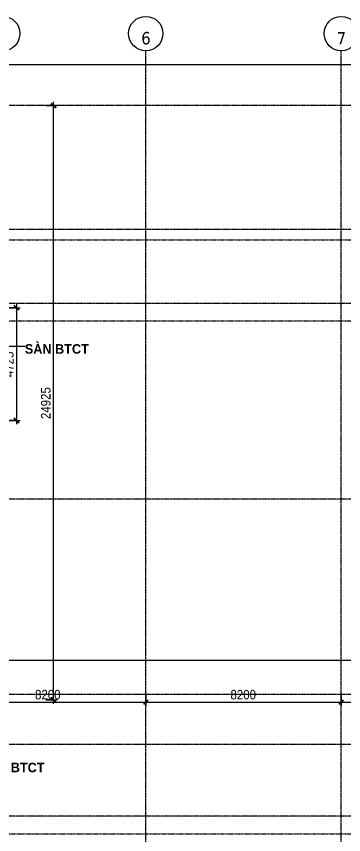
# Model space of a CAD drawing. Header units: millimetres. Extents: x 962 to 239635, y -15958 to 82755.
# Drawn here: x 117272 to 131004, y 47660 to 81982 of the extents above; entities that cross this region are included whole.
import ezdxf

# ---------------------------------------------------------------- set-up
doc = ezdxf.new("R2010")
doc.units = ezdxf.units.MM
doc.linetypes.add('Dash Dot 3_16_', pattern=[7.9375, 4.7625, -1.5875, 0, -1.5875])
doc.linetypes.add('Grid Line', pattern=[22.225, 12.7, -3.175, 3.175, -3.175])
for name, color, linetype, lineweight in [('A-ANNO-DIMS', 211, 'Continuous', 9), ('A-ANNO-DIMS-160', 211, 'Continuous', 9), ('G-ANNO-SYMB-1', 111, 'Dash Dot 3_16_', 18), ('G-ANNO-TEXT-1', 7, 'Continuous', 9), ('G-ANNO-TEXT-3', 250, 'Continuous', 9), ('S-GRID-1', 1, 'Grid Line', 9), ('S-GRID-IDEN', 1, 'Continuous', 9)]:
    doc.layers.add(name, color=color, linetype=linetype, lineweight=lineweight)
doc.styles.add('Arial_B_5', font='arialbd_0.ttf', dxfattribs={"width": 0.95, "height": 400})
doc.styles.add('Tahoma_B', font='tahomabd_0.ttf', dxfattribs={"height": 520})
doc.styles.add('UTM Avo', font='UTM Avo.ttf', dxfattribs={"width": 0.9, "height": 400})
doc.dimstyles.new('1_Dim_chi_tiet_2_5', dxfattribs={"dimscale": 304.8, "dimtxt": 399.720379, "dimasz": 0.629921, "dimexe": 0.524934, "dimexo": 0.0625, "dimgap": 0.052493, "dimtad": 1, "dimdec": 0, "dimrnd": 5, "dimzin": 0, "dimdsep": 46, "dimtxsty": 'UTM Avo', "dimblk1": 'OBLIQUE', "dimblk2": 'OBLIQUE', "dimsah": 1, "dimcen": 0.09, "dimdle": 0.524934, "dimazin": 0, "dimtfac": 1, "dimtdec": 4, "dimtix": 1, "dimtmove": 0, "dimatfit": 3, "dimfxl": 1.049869, "dimfxlon": 1, "dimtvp": 1, "dimtolj": 1, "dimtzin": 0, "dimarcsym": 2})
doc.dimstyles.new('1_Dim_chi_tiet_2_5_1', dxfattribs={"dimscale": 304.8, "dimtxt": 399.720379, "dimasz": 0.629921, "dimexe": 0.524934, "dimexo": 0.0625, "dimgap": 0.052493, "dimtad": 1, "dimdec": 0, "dimrnd": 5, "dimzin": 0, "dimdsep": 46, "dimtxsty": 'UTM Avo', "dimblk1": 'OBLIQUE', "dimblk2": 'OBLIQUE', "dimsah": 1, "dimcen": 0.09, "dimdle": 0.524934, "dimazin": 0, "dimtfac": 1, "dimtdec": 4, "dimtix": 1, "dimtmove": 0, "dimatfit": 3, "dimfxl": 1.049869, "dimfxlon": 1, "dimtvp": 1, "dimtolj": 1, "dimtzin": 0, "dimarcsym": 2})

# ---------------------------------------------------------------- blocks, each defined once
blk = doc.blocks.new('Grid - M_Grid Head - Circle-353313-TKCS_MB TẦNG 2')
at = {"layer": 'S-GRID-IDEN'}
blk.add_circle((0, 0), 4.5, dxfattribs=at)
blk = doc.blocks.new('DIMBLOCK29-TKCS_MB TẦNG 2')
at = {"layer": 'A-ANNO-DIMS-160'}
for p, q in [((116703, 80280), (116703, 79800)), ((116703, 79960), (116703, 80280)), ((167703, 80280), (167703, 79800)), ((167703, 79960), (167703, 80280)), ((116543, 79960), (167863, 79960))]:
    blk.add_line(p, q, dxfattribs=at)
at = {"layer": 'A-ANNO-DIMS-160', "lineweight": 25}
for p, q in [((116703, 79960), (116799, 80056)), ((167703, 79960), (167799, 80056)), ((116703, 79960), (116607, 79864)), ((167703, 79960), (167607, 79864))]:
    blk.add_line(p, q, dxfattribs=at)
at = {"layer": 'A-ANNO-DIMS-160', "color": 0, "insert": (141519, 80480), "char_height": 400, "width": 1643.29, "attachment_point": 1, "line_spacing_factor": 1.110334, "style": 'UTM Avo'}
blk.add_mtext('51000', dxfattribs=at)
blk = doc.blocks.new('_Oblique')
at = {"color": 0, "linetype": 'ByBlock', "lineweight": -2}
blk.add_line((-0.5, -0.5), (0.5, 0.5), dxfattribs=at)
blk = doc.blocks.new('DIMBLOCK42-TKCS_MB TẦNG 2')
at = {"layer": 'A-ANNO-DIMS-160', "lineweight": 25}
for p, q in [((118826, 78237), (118730, 78333)), ((118826, 78237), (118922, 78141)), ((118826, 53312), (118730, 53408)), ((118826, 53312), (118922, 53216))]:
    blk.add_line(p, q, dxfattribs=at)
at = {"layer": 'A-ANNO-DIMS-160'}
for p, q in [((118826, 53152), (118826, 78397)), ((118506, 78237), (118986, 78237)), ((118826, 78237), (118506, 78237)), ((118506, 53312), (118986, 53312)), ((118826, 53312), (118506, 53312))]:
    blk.add_line(p, q, dxfattribs=at)
at = {"layer": 'A-ANNO-DIMS-160', "color": 0, "insert": (118306, 65090), "char_height": 400, "width": 1643.29, "attachment_point": 1, "rotation": 90, "line_spacing_factor": 1.110334, "style": 'UTM Avo'}
blk.add_mtext('24925', dxfattribs=at)
blk = doc.blocks.new('DIMBLOCK43-TKCS_MB TẦNG 2')
at = {"layer": 'A-ANNO-DIMS-160'}
for p, q in [((110603, 55305), (110603, 54825)), ((110603, 54985), (110603, 55305)), ((173804, 55305), (173804, 54825)), ((173804, 54985), (173804, 55305)), ((110443, 54985), (173964, 54985))]:
    blk.add_line(p, q, dxfattribs=at)
at = {"layer": 'A-ANNO-DIMS-160', "lineweight": 25}
for p, q in [((110603, 54985), (110507, 54889)), ((110603, 54985), (110699, 55081)), ((173804, 54985), (173708, 54889)), ((173804, 54985), (173900, 55081))]:
    blk.add_line(p, q, dxfattribs=at)
at = {"layer": 'A-ANNO-DIMS-160', "color": 0, "insert": (141519, 55504), "char_height": 400, "width": 1643.29, "attachment_point": 1, "line_spacing_factor": 1.110334, "style": 'UTM Avo'}
blk.add_mtext('63200', dxfattribs=at)
blk = doc.blocks.new('DIMBLOCK71-TKCS_MB TẦNG 2')
at = {"layer": 'A-ANNO-DIMS-160', "lineweight": 25}
for p, q in [((114503, 53212), (114407, 53116)), ((114503, 53212), (114599, 53308)), ((122703, 53212), (122607, 53116)), ((122703, 53212), (122799, 53308))]:
    blk.add_line(p, q, dxfattribs=at)
at = {"layer": 'A-ANNO-DIMS-160'}
for p, q in [((114503, 53532), (114503, 53052)), ((114503, 53212), (114503, 53532)), ((114503, 53212), (122703, 53212)), ((122703, 53532), (122703, 53052)), ((122703, 53212), (122703, 53532))]:
    blk.add_line(p, q, dxfattribs=at)
at = {"layer": 'A-ANNO-DIMS-160', "color": 0, "insert": (118056, 53732), "char_height": 400, "width": 1314.64, "attachment_point": 1, "line_spacing_factor": 1.110334, "style": 'UTM Avo'}
blk.add_mtext('8200', dxfattribs=at)
blk = doc.blocks.new('DIMBLOCK72-TKCS_MB TẦNG 2')
at = {"layer": 'A-ANNO-DIMS-160', "lineweight": 25}
for p, q in [((122703, 53212), (122607, 53116)), ((122703, 53212), (122799, 53308)), ((130903, 53212), (130807, 53116)), ((130903, 53212), (130999, 53308))]:
    blk.add_line(p, q, dxfattribs=at)
at = {"layer": 'A-ANNO-DIMS-160'}
for p, q in [((122703, 53532), (122703, 53052)), ((122703, 53212), (122703, 53532)), ((122703, 53212), (130903, 53212)), ((130903, 53532), (130903, 53052)), ((130903, 53212), (130903, 53532))]:
    blk.add_line(p, q, dxfattribs=at)
at = {"layer": 'A-ANNO-DIMS-160', "color": 0, "insert": (126256, 53732), "char_height": 400, "width": 1314.64, "attachment_point": 1, "line_spacing_factor": 1.110334, "style": 'UTM Avo'}
blk.add_mtext('8200', dxfattribs=at)
blk = doc.blocks.new('DIMBLOCK73-TKCS_MB TẦNG 2')
at = {"layer": 'A-ANNO-DIMS-160', "lineweight": 25}
for p, q in [((130903, 53212), (130807, 53116)), ((130903, 53212), (130999, 53308)), ((139103, 53212), (139007, 53116)), ((139103, 53212), (139199, 53308))]:
    blk.add_line(p, q, dxfattribs=at)
at = {"layer": 'A-ANNO-DIMS-160'}
for p, q in [((130903, 53532), (130903, 53052)), ((130903, 53212), (130903, 53532)), ((130903, 53212), (139103, 53212)), ((139103, 53532), (139103, 53052)), ((139103, 53212), (139103, 53532))]:
    blk.add_line(p, q, dxfattribs=at)
at = {"layer": 'A-ANNO-DIMS-160', "color": 0, "insert": (134456, 53732), "char_height": 400, "width": 1314.64, "attachment_point": 1, "line_spacing_factor": 1.110334, "style": 'UTM Avo'}
blk.add_mtext('8200', dxfattribs=at)
blk = doc.blocks.new('DIMBLOCK342-TKCS_MB TẦNG 2')
at = {"layer": 'A-ANNO-DIMS-160'}
for p, q in [((116954, 69762), (117434, 69762)), ((117274, 69762), (116954, 69762)), ((117274, 69922), (117274, 64875)), ((116954, 65035), (117434, 65035)), ((117274, 65035), (116954, 65035))]:
    blk.add_line(p, q, dxfattribs=at)
at = {"layer": 'A-ANNO-DIMS-160', "lineweight": 25}
for p, q in [((117274, 69762), (117178, 69858)), ((117274, 69762), (117370, 69666)), ((117274, 65035), (117178, 65131)), ((117274, 65035), (117370, 64939))]:
    blk.add_line(p, q, dxfattribs=at)
at = {"layer": 'A-ANNO-DIMS-160', "color": 0, "insert": (116754, 66851), "char_height": 400, "width": 1314.64, "attachment_point": 1, "rotation": 90, "line_spacing_factor": 1.110334, "style": 'UTM Avo'}
blk.add_mtext('4725', dxfattribs=at)

msp = doc.modelspace()

# ---------------------------------------------------------------- linework, layer by layer
at = {"layer": 'G-ANNO-SYMB-1'}
for p, q in [((90498.7, 72614.1), (196677.7, 72614.1)), ((90498.7, 69211.5), (196677.7, 69211.5)), ((90498.7, 47691.5), (196677.7, 47691.5))]:
    msp.add_line(p, q, dxfattribs=at)
at = {"layer": 'G-ANNO-TEXT-3'}
msp.add_line((116217.8, 68145.7), (117636.5, 68145.7), dxfattribs=at)
at = {"layer": 'S-GRID-1'}
for p, q in [((189415.6, 78236.9), (96253.4, 78236.9)), ((122703.5, 19351.6), (122703.5, 76542.3)), ((130903.5, 19351.6), (130903.5, 76542.3)), ((189415.6, 73036.9), (96253.4, 73036.9)), ((189415.6, 69936.9), (96253.4, 69936.9)), ((189415.6, 61736.9), (96253.4, 61736.9)), ((189415.6, 53536.9), (96253.4, 53536.9)), ((189415.6, 51436.9), (96253.4, 51436.9)), ((189415.6, 48436.9), (96253.4, 48436.9))]:
    msp.add_line(p, q, dxfattribs=at)

# ---------------------------------------------------------------- block references
at = {"layer": 'S-GRID-IDEN', "xscale": 159.9999999999999, "yscale": 159.9999999999999, "zscale": 159.9999999999999}
for p in [(116703.5, 81262.3), (122703.5, 81262.3), (130903.5, 81262.3)]:
    msp.add_blockref('Grid - M_Grid Head - Circle-353313-TKCS_MB TẦNG 2', p, dxfattribs=at)

# ---------------------------------------------------------------- texts
at = {"layer": 'G-ANNO-TEXT-1', "char_height": 400, "width": 2671.248, "attachment_point": 5, "line_spacing_factor": 0.936439, "style": 'Arial_B_5'}
for insert in [(118969.5, 68030.3), (117112.3, 50473.5)]:
    msp.add_mtext('\\pt1824,3648,5472,7296,9120,10944,12768,14592,16416,18240,20064,21888,23712,25536,27360,29184,31008,32832,34656,36480,38304,40128,41952,43776,45600,47424,49248,51072,52896,54720,56544,58368;SÀN BTCT', dxfattribs=dict(at, insert=insert))

# ---------------------------------------------------------------- dimensions: what is measured, and where the dimension line sits
at = {"layer": 'A-ANNO-DIMS'}
for base, p1, p2, override, picture, middle in [((167703.5, 79960.4), (116703.5, 80280.4), (167703.5, 80280.4), {"dimpost": '<>', "dimfxl": 51000}, 'DIMBLOCK29-TKCS_MB TẦNG 2', (142203.5, 80183.4)), ((173803.5, 54984.6), (110603.5, 55304.6), (173803.5, 55304.6), {"dimpost": '<>', "dimfxl": 63200.07133}, 'DIMBLOCK43-TKCS_MB TẦNG 2', (142203.5, 55207.6)), ((122703.5, 53212.3), (114503.5, 53532.3), (122703.5, 53532.3), {"dimpost": '<>', "dimfxl": 8200}, 'DIMBLOCK71-TKCS_MB TẦNG 2', (118603.5, 53435.3)), ((130903.5, 53212.3), (122703.5, 53532.3), (130903.5, 53532.3), {"dimpost": '<>', "dimfxl": 8200}, 'DIMBLOCK72-TKCS_MB TẦNG 2', (126803.5, 53435.3)), ((139103.5, 53212.3), (130903.5, 53532.3), (139103.5, 53532.3), {"dimpost": '<>', "dimfxl": 8200}, 'DIMBLOCK73-TKCS_MB TẦNG 2', (135003.5, 53435.3))]:
    dim = msp.add_linear_dim(base=base, p1=p1, p2=p2, dimstyle='1_Dim_chi_tiet_2_5', override=override, dxfattribs=at)
    dim.commit()
    dim.dimension.update_dxf_attribs({"geometry": picture, "text_midpoint": middle})
for base, p1, p2, dimstyle, override, picture, middle in [((118826.1, 78236.9), (118506.1, 53311.9), (118506.1, 78236.9), '1_Dim_chi_tiet_2_5', {"dimpost": '<>', "dimfxl": 24925}, 'DIMBLOCK42-TKCS_MB TẦNG 2', (118603.1, 65774.4)), ((117274.1, 65035.3), (116954.1, 69761.9), (116954.1, 65035.3), '1_Dim_chi_tiet_2_5_1', {"dimpost": '<>', "dimfxl": 4726.625653}, 'DIMBLOCK342-TKCS_MB TẦNG 2', (117051.1, 67398.6))]:
    dim = msp.add_linear_dim(base=base, p1=p1, p2=p2, angle=90, dimstyle=dimstyle, override=override, dxfattribs=at)
    dim.commit()
    dim.dimension.update_dxf_attribs({"geometry": picture, "text_midpoint": middle})

# ---------------------------------------------------------------- next in the draw order: texts
at = {"layer": 'S-GRID-IDEN', "char_height": 520, "width": 465.6, "attachment_point": 5, "line_spacing_factor": 0.996129, "style": 'Tahoma_B', "bg_fill": 3, "box_fill_scale": 1.25, "bg_fill_color": 256, "bg_fill_true_color": 13158600, "bg_fill_transparency": 0}
for s, insert in [('\\pt2031.9988,4063.9976,6096.0016,8128.0004,10159.9992,12191.998,14224.002,16256.0008,18287.9996,20319.9984,22352.0024,24384.0012,26416,28447.9988,30479.9976,32512.0016,34544.0004,36575.9992,38607.998,40640.002,42672.0008,44703.9996,46735.9984,48768.0024,50800.0012,52832,54863.9988,56895.9976,58928.0016,60960.0004,62991.9992,65023.998;6', (122711, 81062.5)), ('\\pt2031.9988,4063.9976,6096.0016,8128.0004,10159.9992,12191.998,14224.002,16256.0008,18287.9996,20319.9984,22352.0024,24384.0012,26416,28447.9988,30479.9976,32512.0016,34544.0004,36575.9992,38607.998,40640.002,42672.0008,44703.9996,46735.9984,48768.0024,50800.0012,52832,54863.9988,56895.9976,58928.0016,60960.0004,62991.9992,65023.998;7', (130911, 81062.5))]:
    msp.add_mtext(s, dxfattribs=dict(at, insert=insert))

# ---------------------------------------------------------------- next in the draw order: linework, layer by layer
at = {"layer": 'S-GRID-1'}
for p, q in [((122703.5, 76542.3), (122703.5, 80542.3)), ((130903.5, 76542.3), (130903.5, 80542.3))]:
    msp.add_line(p, q, dxfattribs=at)

doc.saveas('drawing.dxf')
